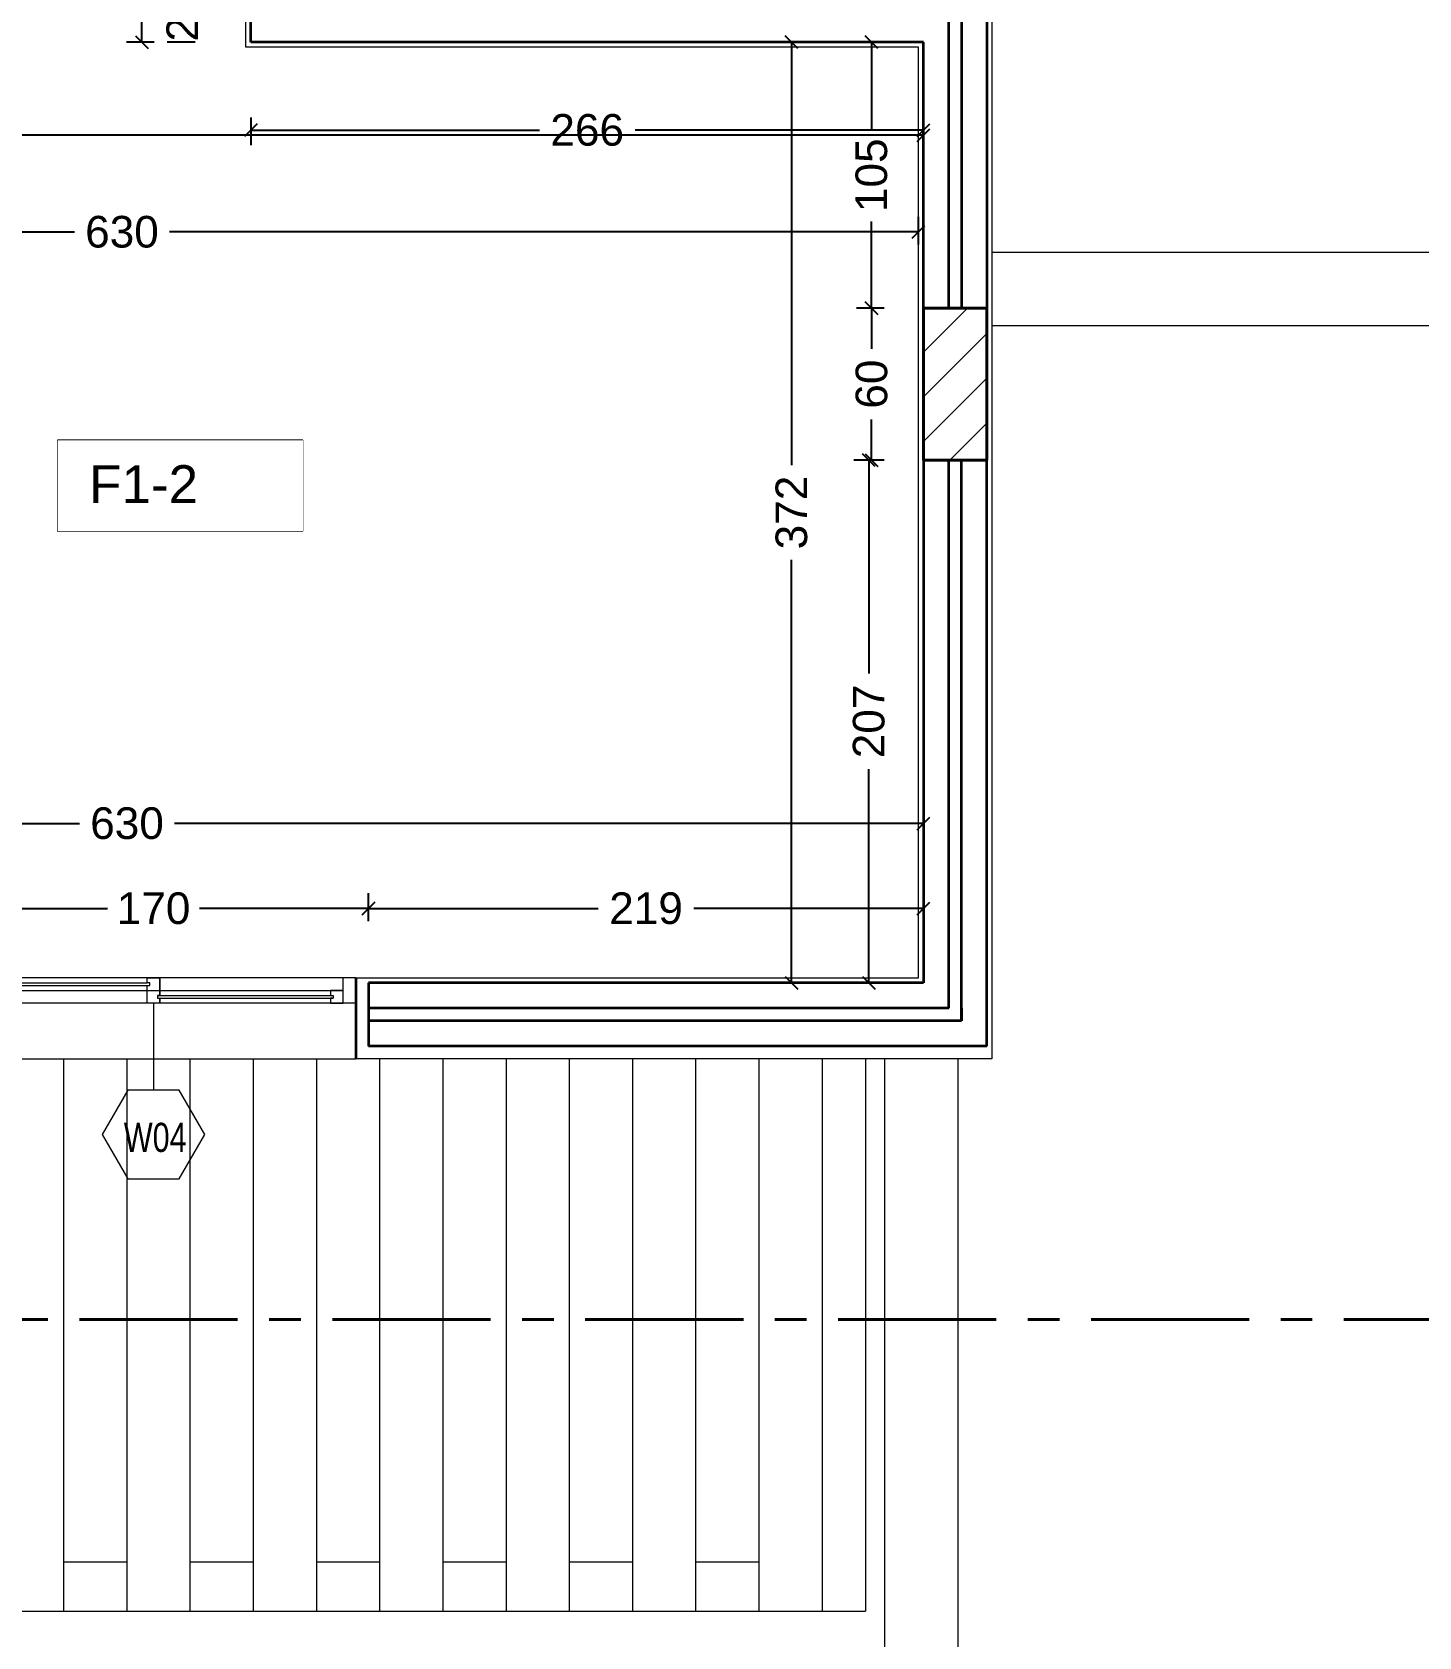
# Model space of a CAD drawing. Header units: inches. Extents: x -580639 to 179052, y 0 to 152898.
# Drawn here: x -284785 to -279301, y 130677 to 137022 of the extents above; entities that cross this region are included whole.
import ezdxf
from ezdxf.enums import TextEntityAlignment as Align

# ---------------------------------------------------------------- set-up
doc = ezdxf.new("R2010")
doc.units = ezdxf.units.IN
doc.header["$LTSCALE"] = 500
doc.header["$MEASUREMENT"] = 0
doc.set_wipeout_variables(frame=1)
doc.linetypes.add('CENTER', pattern=[2, 1.25, -0.25, 0.25, -0.25])
for name, color, linetype, lineweight in [('0.09', 143, 'Continuous', 9), ('A-0.15', 50, 'Continuous', 15), ('A-0.2', 61, 'Continuous', 20), ('A-wall', 52, 'Continuous', 35), ('col', 4, 'Continuous', 40), ('DIM', 8, 'Continuous', 18), ('fini', 11, 'Continuous', 13), ('H-text atribute', 130, 'Continuous', 20), ('Room reference', 50, 'Continuous', 13), ('WIN', 3, 'Continuous', 18)]:
    doc.layers.add(name, color=color, linetype=linetype, lineweight=lineweight)
doc.layers.add('paster', color=40, linetype='Continuous')
doc.styles.add('50', font='arial.ttf', dxfattribs={"height": 125})
doc.styles.get("Standard").update_dxf_attribs({"font": 'arial.ttf'})
doc.dimstyles.new('DIM', dxfattribs={"dimscale": 50, "dimtxt": 125, "dimasz": 1, "dimexe": 1.2, "dimexo": 1, "dimgap": 1, "dimtad": 0, "dimtoh": 1, "dimdec": 0, "dimlfac": 0.1, "dimrnd": 1, "dimdsep": 46, "dimtxsty": '50', "dimblk": 'OBLIQUE', "dimcen": 0.09, "dimclrt": 8, "dimadec": 0, "dimazin": 0, "dimtfac": 1, "dimtdec": 0, "dimtix": 1, "dimtofl": 0, "dimtmove": 2, "dimatfit": 2, "dimfxl": 1, "dimfxlon": 1, "dimtzin": 0, "dimarcsym": 0})

# ---------------------------------------------------------------- blocks, each defined once
blk = doc.blocks.new('_Oblique')
at = {"color": 0, "linetype": 'ByBlock', "lineweight": -2}
blk.add_line((-0.5, -0.5), (0.5, 0.5), dxfattribs=at)
blk = doc.blocks.new('*D1267')
at = {"layer": 'Defpoints', "color": 0, "transparency": 16777216}
for p in [(-281259.9, 135329.7), (-281476.3, 133262.8), (-281259.9, 133262.8)]:
    blk.add_point(p, dxfattribs=at)
at = {"layer": 'DIM', "color": 0, "lineweight": -2, "transparency": 16777216}
for p, q in [((-281426.3, 135329.7), (-281536.3, 135329.7)), ((-281476.3, 135329.7), (-281476.3, 134485.4)), ((-281476.3, 133262.8), (-281476.3, 134107.1)), ((-281426.3, 133262.8), (-281536.3, 133262.8))]:
    blk.add_line(p, q, dxfattribs=at)
at = {"layer": 'DIM', "color": 0, "lineweight": -2, "transparency": 16777216, "xscale": 50, "yscale": 50, "zscale": 50}
for p, rotation in [((-281476.3, 135329.7), 90), ((-281476.3, 133262.8), 270)]:
    blk.add_blockref('_Oblique', p, dxfattribs=dict(at, rotation=rotation))
at = {"layer": 'DIM', "color": 8, "transparency": 16777216, "insert": (-281476.3, 134296.3), "char_height": 125, "attachment_point": 5, "rotation": 90, "style": '50'}
blk.add_mtext('207', dxfattribs=at)
blk = doc.blocks.new('window1')
at = {"layer": 'WIN'}
for p, q in [((0, 0.1), (1.6, 0.1)), ((0, 0), (0, 0.1)), ((0.05, 0), (0.05, 0.1)), ((0.775, 0.03), (0.775, 0.1)), ((0.825, 0.1), (0.775, 0.1)), ((0.775, 0.1), (0.775, 0.05)), ((0.815, 0.07), (0.815, 0.08)), ((0.815, 0.08), (0.825, 0.08)), ((0.825, 0.07), (0.815, 0.07)), ((0.825, 0.08), (0.825, 0.1)), ((0.825, 0.08), (0.825, 0.1)), ((1.51, 0.08), (0.825, 0.08)), ((1.51, 0.07), (0.825, 0.07)), ((0.825, 0), (0.825, 0.07)), ((0.825, 0.05), (0.825, 0.07)), ((1.5, 0.1), (1.5, 0.08)), ((1.5, 0.08), (1.51, 0.08)), ((1.51, 0.07), (1.5, 0.07)), ((1.5, 0.07), (1.5, 0.05)), ((1.51, 0.08), (1.51, 0.07)), ((1.55, 0), (1.55, 0.1)), ((1.55, 0.05), (1.55, 0.1)), ((1.6, 0), (1.6, 0.1)), ((0, 0), (1.6, 0)), ((1.55, 0.05), (0.05, 0.05)), ((0.05, 0.05), (0.1, 0.05)), ((0.05, 0), (0.05, 0.05)), ((0.05, 0.05), (0.1, 0.05)), ((0.05, 0), (0.05, 0.05)), ((0.785, 0.03), (0.09, 0.03)), ((0.1, 0.03), (0.09, 0.03)), ((0.09, 0.03), (0.09, 0.02)), ((0.1, 0.03), (0.09, 0.03)), ((0.09, 0.03), (0.09, 0.02)), ((0.785, 0.02), (0.09, 0.02)), ((0.09, 0.02), (0.1, 0.02)), ((0.09, 0.02), (0.1, 0.02)), ((0.1, 0.05), (0.1, 0.03)), ((0.1, 0.05), (0.1, 0.03)), ((0.1, 0.02), (0.1, 0)), ((0.1, 0.02), (0.1, 0)), ((0.825, 0.05), (0.775, 0.05)), ((0.775, 0.05), (0.775, 0.03)), ((0.775, 0.03), (0.785, 0.03)), ((0.775, 0), (0.775, 0.02)), ((0.785, 0.02), (0.775, 0.02)), ((0.775, 0.02), (0.775, 0)), ((0.775, 0), (0.825, 0)), ((0.785, 0.03), (0.785, 0.02)), ((0.825, 0), (0.825, 0.05)), ((1.5, 0.05), (1.55, 0.05)), ((0.1, 0), (0.05, 0)), ((0.1, 0), (0.05, 0)), ((1.5999, 0), (1.5699, 0))]:
    blk.add_line(p, q, dxfattribs=at)
blk = doc.blocks.new('WIND')
at = {"layer": 'Room reference', "ltscale": 1000}
blk.add_lwpolyline([(0.4025, -0.0018), (0.2969, 0.1812), (0.0857, 0.1812), (-0.0199, -0.0018), (0.0857, -0.1847), (0.2969, -0.1847)], close=True, dxfattribs=at)
blk.add_attdef('001', text='', height=0.12, dxfattribs=at).set_placement((0.1979, 0.0114), align=Align.MIDDLE_CENTER)
blk = doc.blocks.new('*D1323')
at = {"layer": 'Defpoints', "color": 0, "transparency": 16777216}
for p in [(-285155.2, 133557.1), (-285155.2, 133262.8), (-283454.6, 133262.8)]:
    blk.add_point(p, dxfattribs=at)
at = {"layer": 'DIM', "color": 0, "lineweight": -2, "transparency": 16777216}
for p, q in [((-285155.2, 133507.1), (-285155.2, 133617.1)), ((-283454.6, 133507.1), (-283454.6, 133617.1)), ((-285155.2, 133557.1), (-284486.9, 133557.1)), ((-283454.6, 133557.1), (-284122.9, 133557.1))]:
    blk.add_line(p, q, dxfattribs=at)
at = {"layer": 'DIM', "color": 0, "lineweight": -2, "transparency": 16777216, "xscale": 50, "yscale": 50, "zscale": 50, "rotation": 180}
blk.add_blockref('_Oblique', (-285155.2, 133557.1), dxfattribs=at)
at = {"layer": 'DIM', "color": 0, "lineweight": -2, "transparency": 16777216, "xscale": 50, "yscale": 50, "zscale": 50}
blk.add_blockref('_Oblique', (-283454.6, 133557.1), dxfattribs=at)
at = {"layer": 'DIM', "color": 8, "transparency": 16777216, "insert": (-284304.9, 133557.1), "char_height": 125, "attachment_point": 5, "style": '50'}
blk.add_mtext('170', dxfattribs=at)
blk = doc.blocks.new('*D1324')
at = {"layer": 'Defpoints', "color": 0, "transparency": 16777216}
for p in [(-283454.6, 133557.1), (-283454.6, 133262.8), (-281259.9, 133262.8)]:
    blk.add_point(p, dxfattribs=at)
at = {"layer": 'DIM', "color": 0, "lineweight": -2, "transparency": 16777216}
for p, q in [((-283454.6, 133507.1), (-283454.6, 133617.1)), ((-281259.9, 133507.1), (-281259.9, 133617.1)), ((-283454.6, 133557.1), (-282546.5, 133557.1)), ((-281259.9, 133557.1), (-282168, 133557.1))]:
    blk.add_line(p, q, dxfattribs=at)
at = {"layer": 'DIM', "color": 0, "lineweight": -2, "transparency": 16777216, "xscale": 50, "yscale": 50, "zscale": 50, "rotation": 180}
blk.add_blockref('_Oblique', (-283454.6, 133557.1), dxfattribs=at)
at = {"layer": 'DIM', "color": 0, "lineweight": -2, "transparency": 16777216, "xscale": 50, "yscale": 50, "zscale": 50}
blk.add_blockref('_Oblique', (-281259.9, 133557.1), dxfattribs=at)
at = {"layer": 'DIM', "color": 8, "transparency": 16777216, "insert": (-282357.3, 133557.1), "char_height": 125, "attachment_point": 5, "style": '50'}
blk.add_mtext('219', dxfattribs=at)
blk = doc.blocks.new('*D1325')
at = {"layer": 'Defpoints', "color": 0, "transparency": 16777216}
for p in [(-287560, 133893.3), (-287560, 133282.8), (-281259.9, 133262.8)]:
    blk.add_point(p, dxfattribs=at)
at = {"layer": 'DIM', "color": 0, "lineweight": -2, "transparency": 16777216}
for p, q in [((-287560, 133843.3), (-287560, 133953.3)), ((-281259.9, 133843.3), (-281259.9, 133953.3)), ((-287560, 133893.3), (-284598.1, 133893.3)), ((-281259.9, 133893.3), (-284221.7, 133893.3))]:
    blk.add_line(p, q, dxfattribs=at)
at = {"layer": 'DIM', "color": 0, "lineweight": -2, "transparency": 16777216, "xscale": 50, "yscale": 50, "zscale": 50, "rotation": 180}
blk.add_blockref('_Oblique', (-287560, 133893.3), dxfattribs=at)
at = {"layer": 'DIM', "color": 0, "lineweight": -2, "transparency": 16777216, "xscale": 50, "yscale": 50, "zscale": 50}
blk.add_blockref('_Oblique', (-281259.9, 133893.3), dxfattribs=at)
at = {"layer": 'DIM', "color": 8, "transparency": 16777216, "insert": (-284409.9, 133893.3), "char_height": 125, "attachment_point": 5, "style": '50'}
blk.add_mtext('630', dxfattribs=at)
blk = doc.blocks.new('*D1333')
at = {"layer": 'Defpoints', "color": 0, "transparency": 16777216}
for p in [(-284210.2, 143777.7), (-285764.9, 143569.5), (-285764.9, 0)]:
    blk.add_point(p, dxfattribs=at)
at = {"layer": 'DIM', "color": 0, "lineweight": -2, "transparency": 16777216}
for p, q in [((-285764.9, 143519.5), (-285764.9, 143629.5)), ((-284210.2, 143619.5), (-284210.2, 143509.5)), ((-285764.9, 143569.5), (-285170.2, 143569.5)), ((-284210.2, 143569.5), (-284804.9, 143569.5))]:
    blk.add_line(p, q, dxfattribs=at)
at = {"layer": 'DIM', "color": 0, "lineweight": -2, "transparency": 16777216, "xscale": 50, "yscale": 50, "zscale": 50, "rotation": 180}
blk.add_blockref('_Oblique', (-285764.9, 143569.5), dxfattribs=at)
at = {"layer": 'DIM', "color": 0, "lineweight": -2, "transparency": 16777216, "xscale": 50, "yscale": 50, "zscale": 50}
blk.add_blockref('_Oblique', (-284210.2, 143569.5), dxfattribs=at)
at = {"layer": 'DIM', "color": 8, "transparency": 16777216, "insert": (-284987.5, 143569.5), "char_height": 125, "attachment_point": 5, "style": '50'}
blk.add_mtext('155', dxfattribs=at)
blk = doc.blocks.new('*D1353')
at = {"layer": 'Defpoints', "color": 0, "transparency": 16777216}
for p in [(-281465.3, 135929.7), (-281259.9, 135929.7), (-281259.9, 135329.7)]:
    blk.add_point(p, dxfattribs=at)
at = {"layer": 'DIM', "color": 0, "lineweight": -2, "transparency": 16777216}
for p, q in [((-281415.3, 135929.7), (-281525.3, 135929.7)), ((-281465.3, 135929.7), (-281465.3, 135769.4)), ((-281465.3, 135329.7), (-281465.3, 135490.1)), ((-281415.3, 135329.7), (-281525.3, 135329.7))]:
    blk.add_line(p, q, dxfattribs=at)
at = {"layer": 'DIM', "color": 0, "lineweight": -2, "transparency": 16777216, "xscale": 50, "yscale": 50, "zscale": 50}
for p, rotation in [((-281465.3, 135929.7), 90), ((-281465.3, 135329.7), 270)]:
    blk.add_blockref('_Oblique', p, dxfattribs=dict(at, rotation=rotation))
at = {"layer": 'DIM', "color": 8, "transparency": 16777216, "insert": (-281465.3, 135629.7), "char_height": 125, "attachment_point": 5, "rotation": 90, "style": '50'}
blk.add_mtext('60', dxfattribs=at)
blk = doc.blocks.new('*D1354')
at = {"layer": 'Defpoints', "color": 0, "transparency": 16777216}
for p in [(-281465.8, 136981.3), (-281259.9, 136981.3), (-281259.9, 135929.7)]:
    blk.add_point(p, dxfattribs=at)
at = {"layer": 'DIM', "color": 0, "lineweight": -2, "transparency": 16777216}
for p, q in [((-281415.8, 136981.3), (-281525.8, 136981.3)), ((-281465.8, 136981.3), (-281465.8, 136638.2)), ((-281465.8, 135929.7), (-281465.8, 136272.9)), ((-281415.8, 135929.7), (-281525.8, 135929.7))]:
    blk.add_line(p, q, dxfattribs=at)
at = {"layer": 'DIM', "color": 0, "lineweight": -2, "transparency": 16777216, "xscale": 50, "yscale": 50, "zscale": 50}
for p, rotation in [((-281465.8, 136981.3), 90), ((-281465.8, 135929.7), 270)]:
    blk.add_blockref('_Oblique', p, dxfattribs=dict(at, rotation=rotation))
at = {"layer": 'DIM', "color": 8, "transparency": 16777216, "insert": (-281465.8, 136455.5), "char_height": 125, "attachment_point": 5, "rotation": 90, "style": '50'}
blk.add_mtext('105', dxfattribs=at)
blk = doc.blocks.new('*D1355')
at = {"layer": 'Defpoints', "color": 0, "transparency": 16777216}
for p in [(-281782, 136981.3), (-281647.5, 136981.3), (-281647.5, 133262.8)]:
    blk.add_point(p, dxfattribs=at)
at = {"layer": 'DIM', "color": 0, "lineweight": -2, "transparency": 16777216}
for p, q in [((-281732, 136981.3), (-281842, 136981.3)), ((-281782, 136981.3), (-281782, 135309.5)), ((-281782, 133262.8), (-281782, 134934.6)), ((-281732, 133262.8), (-281842, 133262.8))]:
    blk.add_line(p, q, dxfattribs=at)
at = {"layer": 'DIM', "color": 0, "lineweight": -2, "transparency": 16777216, "xscale": 50, "yscale": 50, "zscale": 50}
for p, rotation in [((-281782, 136981.3), 90), ((-281782, 133262.8), 270)]:
    blk.add_blockref('_Oblique', p, dxfattribs=dict(at, rotation=rotation))
at = {"layer": 'DIM', "color": 8, "transparency": 16777216, "insert": (-281782, 135122.1), "char_height": 125, "attachment_point": 5, "rotation": 90, "style": '50'}
blk.add_mtext('372', dxfattribs=at)
blk = doc.blocks.new('*D1357')
at = {"layer": 'Defpoints', "color": 0, "transparency": 16777216}
for p in [(-283920.5, 136981.3), (-281259.9, 136981.3), (-283920.5, 136634.1)]:
    blk.add_point(p, dxfattribs=at)
at = {"layer": 'DIM', "color": 0, "lineweight": -2, "transparency": 16777216}
for p, q in [((-283920.5, 136684.1), (-283920.5, 136574.1)), ((-281259.9, 136684.1), (-281259.9, 136574.1)), ((-283920.5, 136634.1), (-282779.3, 136634.1)), ((-281259.9, 136634.1), (-282401.1, 136634.1))]:
    blk.add_line(p, q, dxfattribs=at)
at = {"layer": 'DIM', "color": 0, "lineweight": -2, "transparency": 16777216, "xscale": 50, "yscale": 50, "zscale": 50, "rotation": 180}
blk.add_blockref('_Oblique', (-283920.5, 136634.1), dxfattribs=at)
at = {"layer": 'DIM', "color": 0, "lineweight": -2, "transparency": 16777216, "xscale": 50, "yscale": 50, "zscale": 50}
blk.add_blockref('_Oblique', (-281259.9, 136634.1), dxfattribs=at)
at = {"layer": 'DIM', "color": 8, "transparency": 16777216, "insert": (-282590.2, 136634.1), "char_height": 125, "attachment_point": 5, "style": '50'}
blk.add_mtext('266', dxfattribs=at)
blk = doc.blocks.new('*D1366')
at = {"layer": 'Defpoints', "color": 0, "transparency": 16777216}
for p in [(-281279.9, 136231.4), (-287580, 135929.7), (-281279.9, 135929.7)]:
    blk.add_point(p, dxfattribs=at)
at = {"layer": 'DIM', "color": 0, "lineweight": -2, "transparency": 16777216}
for p, q in [((-287580, 136181.4), (-287580, 136291.4)), ((-281279.9, 136181.4), (-281279.9, 136291.4)), ((-287580, 136231.4), (-284618.1, 136231.4)), ((-281279.9, 136231.4), (-284241.7, 136231.4))]:
    blk.add_line(p, q, dxfattribs=at)
at = {"layer": 'DIM', "color": 0, "lineweight": -2, "transparency": 16777216, "xscale": 50, "yscale": 50, "zscale": 50, "rotation": 180}
blk.add_blockref('_Oblique', (-287580, 136231.4), dxfattribs=at)
at = {"layer": 'DIM', "color": 0, "lineweight": -2, "transparency": 16777216, "xscale": 50, "yscale": 50, "zscale": 50}
blk.add_blockref('_Oblique', (-281279.9, 136231.4), dxfattribs=at)
at = {"layer": 'DIM', "color": 8, "transparency": 16777216, "insert": (-284429.9, 136231.4), "char_height": 125, "attachment_point": 5, "style": '50'}
blk.add_mtext('630', dxfattribs=at)
blk = doc.blocks.new('*D1367')
at = {"layer": 'Defpoints', "color": 0, "transparency": 16777216}
for p in [(-295959.9, 136614.1), (-281259.9, 136614.1), (-281259.9, 136614.1)]:
    blk.add_point(p, dxfattribs=at)
at = {"layer": 'DIM', "color": 0, "lineweight": -2, "transparency": 16777216}
for p, q in [((-281259.9, 136614.1), (-281259.9, 136674.1)), ((-295959.9, 136614.1), (-295959.9, 136554.1)), ((-295959.9, 136614.1), (-288840.4, 136614.1)), ((-281259.9, 136614.1), (-288379.3, 136614.1))]:
    blk.add_line(p, q, dxfattribs=at)
at = {"layer": 'DIM', "color": 0, "lineweight": -2, "transparency": 16777216, "xscale": 50, "yscale": 50, "zscale": 50, "rotation": 180}
blk.add_blockref('_Oblique', (-295959.9, 136614.1), dxfattribs=at)
at = {"layer": 'DIM', "color": 0, "lineweight": -2, "transparency": 16777216, "xscale": 50, "yscale": 50, "zscale": 50}
blk.add_blockref('_Oblique', (-281259.9, 136614.1), dxfattribs=at)
at = {"layer": 'DIM', "color": 8, "transparency": 16777216, "insert": (-288609.9, 136614.1), "char_height": 125, "attachment_point": 5, "style": '50'}
blk.add_mtext('1470', dxfattribs=at)
blk = doc.blocks.new('*D1368')
at = {"layer": 'Defpoints', "color": 0, "transparency": 16777216}
for p in [(-284190.6, 137181.3), (-284078.6, 137181.3), (-284078.6, 136981.3)]:
    blk.add_point(p, dxfattribs=at)
at = {"layer": 'DIM', "color": 0, "lineweight": -2, "transparency": 16777216}
for p, q in [((-284140.6, 137181.3), (-284250.6, 137181.3)), ((-284140.6, 136981.3), (-284250.6, 136981.3))]:
    blk.add_line(p, q, dxfattribs=at)
at = {"layer": 'DIM', "color": 8, "transparency": 16777216, "insert": (-284190.6, 137081.3), "char_height": 125, "attachment_point": 5, "rotation": 90, "style": '50'}
blk.add_mtext('20', dxfattribs=at)
blk = doc.blocks.new('*D1371')
at = {"layer": 'Defpoints', "color": 0, "transparency": 16777216}
for p in [(-284351.9, 138629.7), (-283920.5, 138629.7), (-283920.5, 136981.3)]:
    blk.add_point(p, dxfattribs=at)
at = {"layer": 'DIM', "color": 0, "lineweight": -2, "transparency": 16777216}
for p, q in [((-284301.9, 138629.7), (-284411.9, 138629.7)), ((-284351.9, 138629.7), (-284351.9, 137988.2)), ((-284351.9, 136981.3), (-284351.9, 137622.9)), ((-284301.9, 136981.3), (-284411.9, 136981.3))]:
    blk.add_line(p, q, dxfattribs=at)
at = {"layer": 'DIM', "color": 0, "lineweight": -2, "transparency": 16777216, "xscale": 50, "yscale": 50, "zscale": 50}
for p, rotation in [((-284351.9, 138629.7), 90), ((-284351.9, 136981.3), 270)]:
    blk.add_blockref('_Oblique', p, dxfattribs=dict(at, rotation=rotation))
at = {"layer": 'DIM', "color": 8, "transparency": 16777216, "insert": (-284351.9, 137805.5), "char_height": 125, "attachment_point": 5, "rotation": 90, "style": '50'}
blk.add_mtext('165', dxfattribs=at)
blk = doc.blocks.new('SECTIO B-B')
at = {"layer": 'col', "linetype": 'CENTER'}
blk.add_line((-18370, 0), (-1746.5, 0), dxfattribs=at)

msp = doc.modelspace()

# ---------------------------------------------------------------- hatches: boundary and pattern name
at = {"layer": 'DIM', "transparency": 33554503}
h = msp.add_hatch(dxfattribs=at)
h.set_pattern_fill('ANSI31', color=256, scale=1000)
h.paths.add_polyline_path([(-281009.883, 142429.733), (-281259.883, 142429.733), (-281259.883, 141629.733), (-281009.883, 141629.733)])
h.paths.add_polyline_path([(-286010.193, 144027.733), (-286610.193, 144027.733), (-286610.193, 143777.733), (-286010.193, 143777.733)])
h.paths.add_polyline_path([(-295959.883, 135929.733), (-296209.883, 135929.733), (-296209.883, 135329.733), (-295959.883, 135329.733)])
h.paths.add_polyline_path([(-295909.883, 131629.733), (-296209.883, 131629.733), (-296209.883, 130829.733), (-295909.883, 130829.733)])
h.paths.add_polyline_path([(-291479.963, 131079.733), (-292079.963, 131079.733), (-292079.963, 130829.733), (-291479.963, 130829.733)])
h.paths.add_polyline_path([(-291279.963, 135929.733), (-292079.963, 135929.733), (-292079.963, 135629.733), (-291279.963, 135629.733)])
h.paths.add_polyline_path([(-287579.963, 135929.733), (-288379.963, 135929.733), (-288379.963, 135629.733), (-287579.963, 135629.733)])
h.paths.add_polyline_path([(-287579.963, 131429.733), (-287829.963, 131429.733), (-287829.963, 130829.733), (-287579.963, 130829.733)])
h.paths.add_polyline_path([(-281009.883, 135929.733), (-281259.883, 135929.733), (-281259.883, 135329.733), (-281009.883, 135329.733)])
h.paths.add_polyline_path([(-281009.883, 139429.733), (-281259.883, 139429.733), (-281259.883, 138629.733), (-281009.883, 138629.733)])
h.paths.add_polyline_path([(-285459.883, 138929.733), (-286259.883, 138929.733), (-286259.883, 138629.733), (-285459.883, 138629.733)])

# ---------------------------------------------------------------- linework, layer by layer
at = {"layer": '0.09'}
for p, q in [((-281489.883, 132962.777), (-281489.883, 130778.364)), ((-284659.883, 130973.364), (-284409.883, 130973.364)), ((-284159.883, 130973.364), (-283909.883, 130973.364)), ((-283659.883, 130973.364), (-283409.883, 130973.364)), ((-283159.883, 130973.364), (-282909.883, 130973.364)), ((-282659.883, 130973.364), (-282409.883, 130973.364)), ((-282159.883, 130973.364), (-281909.883, 130973.364)), ((-287354.803, 130778.364), (-281489.883, 130778.364))]:
    msp.add_line(p, q, dxfattribs=at)
for points in [[(-281414.608, 132962.777), (-281414.608, 126809.852), (-270574.528, 126809.852), (-270574.528, 136149.852), (-280989.883, 136149.852)], [(-281124.608, 132962.777), (-281124.608, 127099.852), (-270864.528, 127099.852), (-270864.528, 135859.852), (-280989.883, 135859.852)]]:
    msp.add_lwpolyline(points, dxfattribs=at)
at = {"layer": 'A-0.15'}
msp.add_line((-285104.925, 132962.736), (-283504.995, 132962.736), dxfattribs=at)
at = {"layer": 'A-0.2'}
for p, q in [((-284659.883, 130778.364), (-284659.883, 132962.777)), ((-284409.883, 130778.364), (-284409.883, 132962.777)), ((-284159.883, 130778.364), (-284159.883, 132962.777)), ((-283909.883, 130778.364), (-283909.883, 132962.777)), ((-283659.883, 130778.364), (-283659.883, 132962.777)), ((-283409.883, 130778.364), (-283409.883, 132962.777)), ((-283159.883, 130778.364), (-283159.883, 132962.777)), ((-282909.883, 130778.364), (-282909.883, 132962.777)), ((-282659.883, 130778.364), (-282659.883, 132962.777)), ((-282409.883, 130778.364), (-282409.883, 132962.777)), ((-282159.883, 130778.364), (-282159.883, 132962.777)), ((-281909.883, 130778.364), (-281909.883, 132962.777)), ((-281659.883, 130778.364), (-281659.883, 132962.777)), ((-284909.883, 130778.364), (-284659.883, 130778.364)), ((-284409.883, 130778.364), (-284159.883, 130778.364)), ((-283909.883, 130778.364), (-283659.883, 130778.364)), ((-283409.883, 130778.364), (-283159.883, 130778.364)), ((-282909.883, 130778.364), (-282659.883, 130778.364)), ((-282409.883, 130778.364), (-282159.883, 130778.364)), ((-281909.883, 130778.364), (-281659.883, 130778.364))]:
    msp.add_line(p, q, dxfattribs=at)
at = {"layer": 'A-wall'}
for p, q in [((-281159.883, 135929.733), (-281159.883, 138629.733)), ((-281109.883, 138629.733), (-281109.883, 135929.733)), ((-281009.883, 138629.733), (-281009.883, 135929.733)), ((-283920.483, 136981.333), (-283920.483, 137181.333)), ((-281259.883, 136981.333), (-283920.483, 136981.333)), ((-281259.883, 135929.733), (-281259.883, 136981.333)), ((-281259.883, 135329.733), (-281259.883, 133262.777)), ((-281159.883, 133162.777), (-281159.883, 135329.733)), ((-281109.883, 133112.777), (-281109.883, 135329.733)), ((-281009.883, 133012.777), (-281009.883, 135329.733)), ((-283504.934, 133282.736), (-283504.934, 132962.736)), ((-283504.925, 133262.777), (-283504.934, 133262.777)), ((-281259.883, 133262.777), (-283454.625, 133262.777)), ((-283454.625, 133262.777), (-283454.625, 133012.777)), ((-281159.883, 133162.777), (-283454.625, 133162.777)), ((-281109.883, 133112.777), (-283454.625, 133112.777)), ((-281109.883, 133162.777), (-281109.883, 133112.777)), ((-281009.883, 133012.777), (-283454.625, 133012.777))]:
    msp.add_line(p, q, dxfattribs=at)
at = {"layer": 'col'}
msp.add_lwpolyline([(-281259.883, 135329.733), (-281259.883, 135929.733), (-281009.883, 135929.733), (-281009.883, 135329.733)], close=True, dxfattribs=at)
at = {"layer": 'DIM'}
for p, q in [((-283454.625, 133282.736), (-283454.625, 133282.737)), ((-283454.625, 132962.777), (-283454.625, 132962.736))]:
    msp.add_line(p, q, dxfattribs=at)
at = {"layer": 'fini'}
for p, q in [((-280989.883, 141609.733), (-280989.883, 135949.733)), ((-283940.483, 136961.333), (-283940.483, 137181.333)), ((-281279.883, 136961.333), (-283940.483, 136961.333)), ((-281279.883, 133282.795), (-281279.883, 136961.333))]:
    msp.add_line(p, q, dxfattribs=at)
for points in [[(-280989.883, 135949.733), (-280989.883, 132962.777), (-283504.934, 132962.777)], [(-283504.934, 133282.736), (-281279.883, 133282.795)]]:
    msp.add_lwpolyline(points, dxfattribs=at)
at = {"layer": 'Room reference'}
msp.add_line((-284304.925, 133182.736), (-284304.925, 132838.625), dxfattribs=at)
msp.add_lwpolyline([(-284684.42, 135048.116), (-283714.57, 135048.116), (-283714.57, 135408.116), (-284684.42, 135408.116)], close=True, dxfattribs=at)

# ---------------------------------------------------------------- block references
at = {"layer": 'paster', "xscale": -1000, "yscale": 1000, "zscale": 1000}
msp.add_blockref('window1', (-283504.925, 133182.736), dxfattribs=at)
at = {"layer": 'Room reference'}
ref = msp.add_blockref('WIND', (-284121.252, 132661.355, 0), dxfattribs=dict(at, xscale=959.999999999861, yscale=959.999999999861, zscale=959.999999999861, rotation=179.9999932498402))
ref.add_attrib('001', 'W04', dxfattribs={"layer": 'H-text atribute', "ltscale": 1000, "height": 115.2, "rotation": 359.9999932, "width": 0.75}).set_placement((-284298.406, 132651.942, 0), align=Align.MIDDLE_CENTER)

# ---------------------------------------------------------------- dimensions: what is measured, and where the dimension line sits
at = {"layer": 'DIM'}
for base, p1, p2, picture, middle in [((-284351.909, 138629.733), (-283920.483, 136981.333), (-283920.483, 138629.733), '*D1371', (-284351.909, 137805.533)), ((-284190.603, 137181.333), (-284078.553, 136981.333), (-284078.553, 137181.333), '*D1368', (-284190.603, 137081.333)), ((-281782.04, 136981.333), (-281647.516, 133262.777), (-281647.516, 136981.333), '*D1355', (-281782.04, 135122.055)), ((-281465.781, 136981.333), (-281259.883, 135929.733), (-281259.883, 136981.333), '*D1354', (-281465.781, 136455.533)), ((-281465.285, 135929.733), (-281259.883, 135329.733), (-281259.883, 135929.733), '*D1353', (-281465.285, 135629.733)), ((-281476.329, 133262.777), (-281259.883, 135329.733), (-281259.883, 133262.777), '*D1267', (-281476.329, 134296.255))]:
    dim = msp.add_linear_dim(base=base, p1=p1, p2=p2, angle=90, dimstyle='DIM', dxfattribs=at)
    dim.commit()
    dim.dimension.update_dxf_attribs({"geometry": picture, "text_midpoint": middle})
for base, p1, p2, picture, middle in [((-283920.483, 136634.062), (-281259.883, 136981.333), (-283920.483, 136981.333), '*D1357', (-282590.183, 136634.062)), ((-281259.883, 136614.106), (-295959.883, 136614.106), (-281259.883, 136614.106), '*D1367', (-288609.883, 136614.106)), ((-281279.883, 136231.368), (-287579.963, 135929.733), (-281279.883, 135929.733), '*D1366', (-284429.923, 136231.368)), ((-287559.963, 133893.333), (-281259.883, 133262.777), (-287559.963, 133282.777), '*D1325', (-284409.923, 133893.333)), ((-285155.233, 133557.052), (-283454.625, 133262.777), (-285155.233, 133262.777), '*D1323', (-284304.929, 133557.052)), ((-283454.625, 133557.052), (-281259.883, 133262.777), (-283454.625, 133262.777), '*D1324', (-282357.254, 133557.052))]:
    dim = msp.add_linear_dim(base=base, p1=p1, p2=p2, dimstyle='DIM', dxfattribs=at)
    dim.commit()
    dim.dimension.update_dxf_attribs({"geometry": picture, "text_midpoint": middle})

# ---------------------------------------------------------------- next in the draw order: wipeouts: each hides what was drawn before it
msp.add_wipeout([(-283714.57, 135048.116), (-283714.57, 135408.116), (-284684.42, 135408.116), (-284684.42, 135048.116)]).dxf.layer = 'Room reference'

# ---------------------------------------------------------------- next in the draw order: block references
msp.add_blockref('SECTIO B-B', (-268227.684, 131931.324), dxfattribs=at)
msp.add_blockref('SECTIO B-B', (-268227.684, 131931.324), dxfattribs=at)

# ---------------------------------------------------------------- next in the draw order: texts
at = {"layer": 'Room reference', "color": 2, "style": '50'}
msp.add_attdef('F1-2', (-284559.762, 135159.231), 'XXXX', height=150, dxfattribs=at)

# ---------------------------------------------------------------- next in the draw order: dimensions: what is measured, and where the dimension line sits
at = {"layer": 'DIM'}
dim = msp.add_linear_dim(base=(-285764.883, 143569.453), p1=(-284210.193, 143777.733), p2=(-285764.883, 0), dimstyle='DIM', dxfattribs=at)
dim.commit()
dim.dimension.update_dxf_attribs({"geometry": '*D1333', "text_midpoint": (-284987.538, 143569.453)})

doc.saveas('drawing.dxf')
